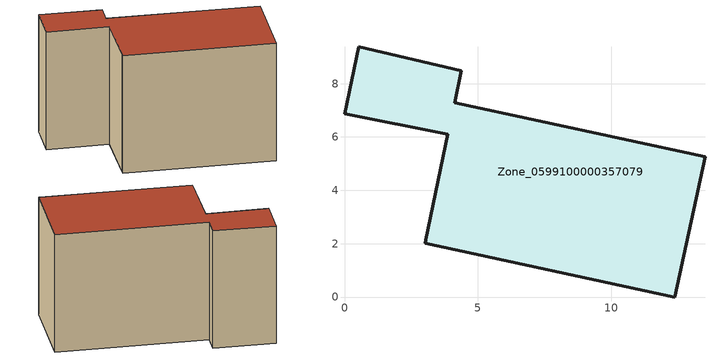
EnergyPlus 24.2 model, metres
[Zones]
Zone_0599100000357079
 floor ground (C_G): 3.87,6.1 0,6.88 0.54,9.37 4.38,8.49 4.12,7.29 13.52,5.27 12.38,0 3.04,2.01 3.06,2.15 z0
 wall outside (C_F): 4.38,8.49 0.54,9.37 0,6.88 3.87,6.1 3.06,2.15 3.04,2.01 12.38,0 13.52,5.27 4.12,7.29 4.38,8.49 z0:7.95
 roof outside (C_R): 3.04,2.01 12.38,0 13.52,5.27 4.12,7.29 4.38,8.49 0.54,9.37 0,6.88 3.87,6.1 3.06,2.15 z7.95
[BUILDING]
Pand.0599100000357079: North Axis=0; Terrain=City; Loads Convergence Tolerance Value=0.04; Temperature Convergence Tolerance Value=0.4; Solar Distribution=FullExterior; Maximum Number of Warmup Days=25; Minimum Number of Warmup Days=1
[Site:Location]
Rotterdam.The.Hague.AP_ZH_NLD Design_Conditions: Latitude=51.96; Longitude=4.45; Time Zone=1; Elevation=-4.5
[SITE:GROUNDTEMPERATURE:BUILDINGSURFACE]
18, 18, 18, 18, 18, 18, 18, 18, 18, 18, 18, 18
[MATERIAL] Thermal Absorptance=0.9; Solar Absorptance=0.7; Visible Absorptance=0.7
Name | Roughness | Thickness | Conductivity | Density | Specific Heat
G.TI.1992-2005 | MediumSmooth | 0.15 | 0.06 | 540 | 1210
F.TI.1992-2005 | Rough | 0.3 | 0.12 | 1920 | 840
R.TI.1992-2005 | MediumRough | 0.2 | 0.08 | 1500 | 1000
[CONSTRUCTION]
C_G: G.TI.1992-2005
C_F: F.TI.1992-2005
C_R: R.TI.1992-2005
[ZONE]
Zone_0599100000357079: Type=1; Multiplier=1; Ceiling Height=Autocalculate; Volume=Autocalculate; Floor Area=autocalculate; Part of Total Floor Area=Yes
[ZONEINFILTRATION:DESIGNFLOWRATE]
Infil_Zone_0599100000357079: Zone or ZoneList or Space or SpaceList=Zone_0599100000357079; Schedule=AlwaysOn; Design Flow Rate Calculation Method=Flow/Area; Flow Rate per Floor Area=0.0015; Constant Term Coefficient=1; Temperature Term Coefficient=0; Velocity Term Coefficient=0; Velocity Squared Term Coefficient=0
[HVACTEMPLATE:ZONE:IDEALLOADSAIRSYSTEM]
Zone_0599100000357079: Maximum Heating Supply Air Temperature=50; Minimum Cooling Supply Air Temperature=13; Maximum Heating Supply Air Humidity Ratio=0.0156; Minimum Cooling Supply Air Humidity Ratio=0.0077; Heating Limit=NoLimit; Cooling Limit=NoLimit; Dehumidification Control Type=ConstantSensibleHeatRatio; Cooling Sensible Heat Ratio=0.7; Dehumidification Setpoint=60; Humidification Control Type=None; Humidification Setpoint=30; Outdoor Air Method=None; Outdoor Air Flow Rate per Person=0.00944; Outdoor Air Flow Rate per Zone Floor Area=0; Outdoor Air Flow Rate per Zone=0; Demand Controlled Ventilation Type=None; Outdoor Air Economizer Type=NoEconomizer; Heat Recovery Type=None; Sensible Heat Recovery Effectiveness=0.7; Latent Heat Recovery Effectiveness=0.65
[ZONECONTROL:THERMOSTAT]
ThermostatControl_Zone_0599100000357079: Zone or ZoneList=Zone_0599100000357079; Control Type Schedule=DualSetpointControlType; Control 1=Thermostat_Zone_0599100000357079; Temperature Difference Between Cutout And Setpoint=0
[THERMOSTATSETPOINT:DUALSETPOINT]
Thermostat_Zone_0599100000357079: Heating Setpoint Temperature Schedule=HeatingSetpoint_Zone_0599100000357079; Cooling Setpoint Temperature Schedule=CoolingSetpoint_Zone_0599100000357079
[SCHEDULE:COMPACT]
HeatingSetpoint_Zone_0599100000357079: Through: 12/31, For: AllDays, Until: 24:00, 21
CoolingSetpoint_Zone_0599100000357079: Through: 12/31, For: AllDays, Until: 24:00, 24
DualSetpointControlType: Through: 12/31, For: AllDays, Until: 24:00, 4
AlwaysOn: Through: 12/31, For: AllDays, Until: 24:00, 1
